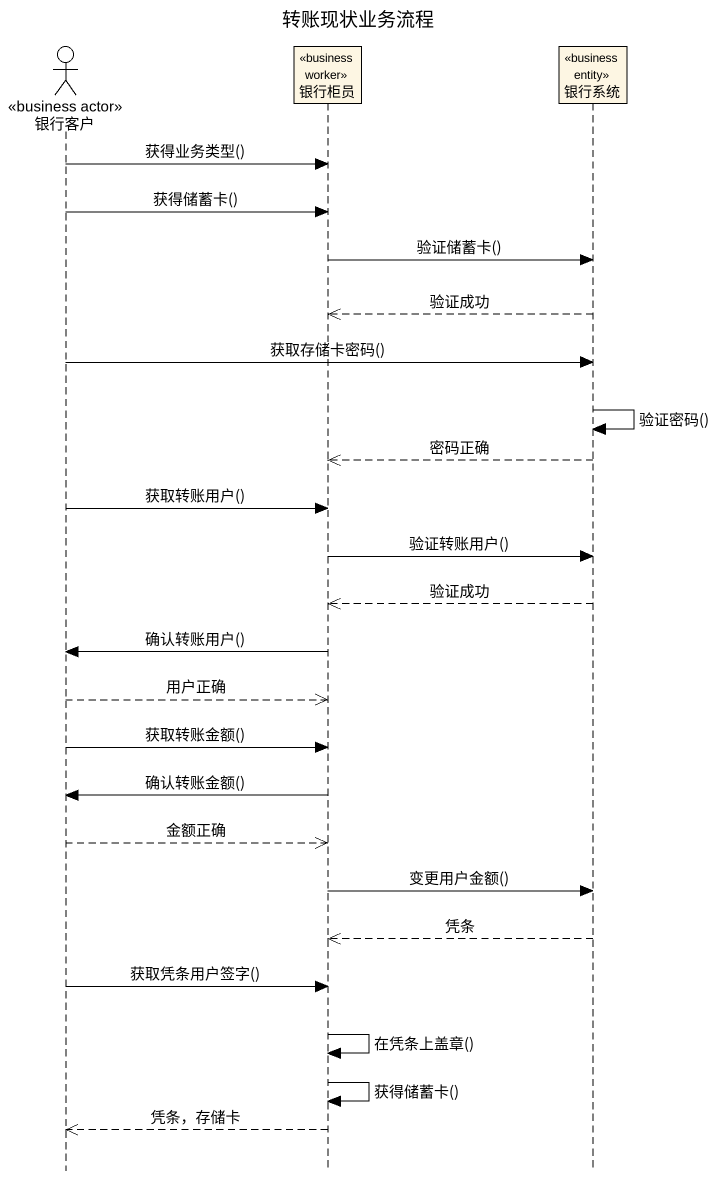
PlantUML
@startuml
title 转账现状业务流程
hide footbox
actor 银行客户 <<business actor>>
participant 银行柜员 <<business worker>>
participant 银行系统 <<business entity>>

银行客户 -> 银行柜员 : 获得业务类型()
银行客户 -> 银行柜员 : 获得储蓄卡()
银行柜员 -> 银行系统 : 验证储蓄卡()
银行系统 -->> 银行柜员 : 验证成功
银行客户 -> 银行系统 : 获取存储卡密码()
银行系统 -> 银行系统 : 验证密码()
银行系统 -->> 银行柜员 : 密码正确
银行客户 -> 银行柜员 : 获取转账用户()
银行柜员 -> 银行系统 : 验证转账用户()
银行系统 -->> 银行柜员 : 验证成功
银行柜员 -> 银行客户 : 确认转账用户()
银行客户 -->> 银行柜员 : 用户正确
银行客户 -> 银行柜员 : 获取转账金额()
银行柜员 -> 银行客户 : 确认转账金额()
银行客户 -->> 银行柜员 : 金额正确
银行柜员 -> 银行系统 : 变更用户金额()
银行系统 -->> 银行柜员 : 凭条
银行客户 -> 银行柜员 : 获取凭条用户签字()
银行柜员 -> 银行柜员 : 在凭条上盖章()
银行柜员 -> 银行柜员 : 获得储蓄卡()
银行柜员 -->> 银行客户 : 凭条，存储卡
@enduml
